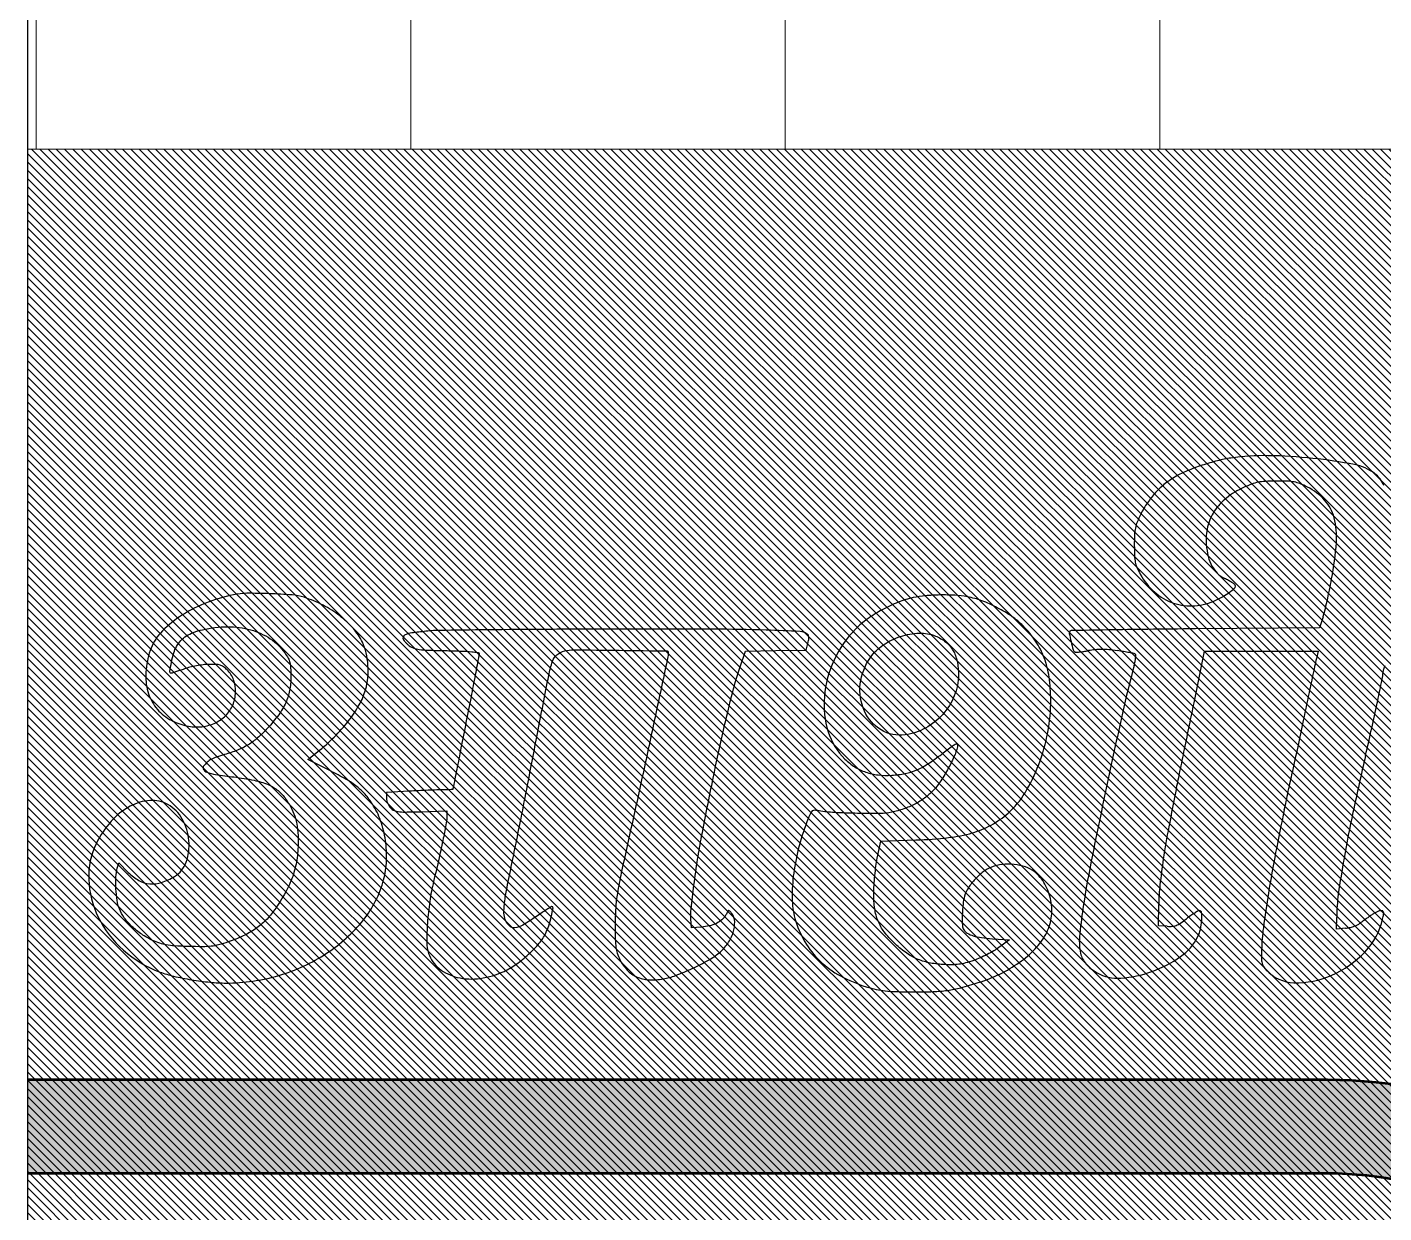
# Model space of a CAD drawing. Header units: millimetres. Extents: x 35877 to 3066687, y -650199 to -40525.
# Drawn here: x 145169.47 to 145183.96, y -179745.33 to -179732.67 of the extents above; entities that cross this region are included whole.
import ezdxf

# ---------------------------------------------------------------- set-up
doc = ezdxf.new("R2010")
doc.units = ezdxf.units.MM
doc.header["$MEASUREMENT"] = 0
doc.linetypes.add('DASHED', pattern=[0.75, 0.5, -0.25])
for name, color, linetype, lineweight in [('A8_FURNITURE', 32, 'Continuous', 30), ('furniture dimensions', 1, 'DASHED', 0), ('NAME PLATE', 7, 'Continuous', 25), ('wall', 7, 'Continuous', 30)]:
    doc.layers.add(name, color=color, linetype=linetype, lineweight=lineweight)

msp = doc.modelspace()

# ---------------------------------------------------------------- hatches: boundary and pattern name
at = {"layer": 'NAME PLATE', "lineweight": 0, "true_color": 0x000000, "transparency": 33554687}
h = msp.add_hatch(color=18, dxfattribs=at)
h.dxf.hatch_style = 1
h.set_gradient(color1=(153, 155, 55), color2=(229, 232, 120), name='INVCYLINDER')
edge = h.paths.add_edge_path()
edge.add_arc((145183.3569, -179748.9317), 5.0217, 355.90198, 450)
edge.add_line((145183.3569, -179743.9099), (145169.4728, -179743.9099))
edge.add_line((145169.4728, -179743.9099), (145169.4728, -179744.9099))
edge.add_line((145169.4728, -179744.9099), (145183.3569, -179744.9099))
edge.add_arc((145183.3569, -179748.9317), 4.0217, -4.57949, 90, ccw=False)
edge.add_line((145187.3658, -179749.2528), (145187.3658, -179762.2526))
edge.add_arc((145191.5443, -179762.2526), 4.1785, 180, 360)
edge.add_line((145195.7228, -179762.2526), (145195.7228, -179677.5908))
edge.add_line((145195.7228, -179677.5908), (145194.7228, -179677.5908))
edge.add_line((145194.7228, -179677.5908), (145194.7228, -179762.2526))
edge.add_arc((145191.5443, -179762.2526), 3.1785, -180, 0, ccw=False)
edge.add_line((145188.3658, -179762.2526), (145188.3658, -179749.2905))
at = {"layer": 'NAME PLATE', "lineweight": 0, "true_color": 0xc08768, "transparency": 33554687}
h = msp.add_hatch(dxfattribs=at)
h.set_pattern_fill('AR-B816', color=23, scale=0.5, angle=90)
h.set_pattern_definition([(90, (-2450.438, 0), (-4, 2e-16), []), (180, (-2450.438, 0), (-4, -4), [4, -4])])
h.paths.add_polyline_path([(145194.7228, -179677.5908), (145169.4728, -179677.5908), (145169.4728, -179733.9701), (145194.7228, -179733.9701)])
edge = h.paths.add_edge_path()
edge.add_arc((145191.5443, -179762.2526), 4.1785, -180, 0, ccw=False)
edge.add_line((145187.3658, -179762.2526), (145187.3658, -179758.5873))
edge.add_line((145187.3658, -179758.5873), (145169.4728, -179758.5873))
edge.add_line((145169.4728, -179758.5873), (145169.4728, -179801.5908))
edge.add_line((145169.4728, -179801.5908), (145195.7228, -179801.5908))
edge.add_line((145195.7228, -179801.5908), (145195.7228, -179762.2526))
h.paths.add_polyline_path([(145179.2536, -179779.4115), (145179.2536, -179769.7782)], flags=16)
at = {"layer": 'NAME PLATE', "lineweight": 0, "transparency": 33554687}
h = msp.add_hatch(dxfattribs=at)
h.set_pattern_fill('ANSI31', color=8, scale=0.5, angle=90)
h.set_pattern_definition([(135, (-2589.970013, 0), (-0.044194173824, -0.044194173824), [])])
h.paths.add_polyline_path([(145195.7362, -179733.9701), (145169.4728, -179733.9701), (145169.4728, -179758.5873), (145195.7362, -179758.5873)])

# ---------------------------------------------------------------- linework, layer by layer
at = {"lineweight": 30, "transparency": 33554687}
for p, q in [((145183.3097, -179738.9656), (145183.2715, -179739.0838)), ((145183.2715, -179739.0838), (145181.9457, -179739.0946)), ((145181.9313, -179739.8846), (145182.044, -179739.331)), ((145182.044, -179739.331), (145182.6501, -179739.331)), ((145182.6501, -179739.331), (145183.2562, -179739.331)), ((145183.2562, -179739.331), (145183.2379, -179739.4117)), ((145181.5516, -179742.2657), (145181.5543, -179742.0399)), ((145183.4542, -179742.3035), (145183.4547, -179742.1771)), ((145181.6446, -179742.2724), (145181.5516, -179742.2657)), ((145183.5507, -179742.2926), (145183.4542, -179742.3035))]:
    msp.add_line(p, q, dxfattribs=at)
for points in [[(145171.6743, -179738.7296, 0.043859), (145171.3658, -179738.8233, 0.051703), (145171.0961, -179738.9657, 0.058426), (145170.8925, -179739.1392, 0.108122), (145170.7827, -179739.3254, 0.061138), (145170.737, -179739.5566, 0.087182), (145170.758, -179739.7643, 0.097584), (145170.8447, -179739.9354, 0.097339), (145170.99, -179740.061, 0.067265), (145171.1514, -179740.1264, 0.079761), (145171.315, -179740.1413, 0.085565), (145171.4658, -179740.1046, 0.093625), (145171.5903, -179740.0201, 0.09954), (145171.6651, -179739.9081, 0.090008), (145171.6944, -179739.7718, 0.093227), (145171.6737, -179739.6381, 0.117473), (145171.6058, -179739.5331, 0.033862), (145171.5646, -179739.4988, 0.084561), (145171.5296, -179739.4815, 0.064706), (145171.4854, -179739.4743, 0.013953), (145171.4078, -179739.474, 0.025158), (145171.3477, -179739.4784, 0.014872), (145171.2767, -179739.4895, 0.01486), (145171.2062, -179739.5048, 0.0246), (145171.148, -179739.5223, -0.003451), (145171.0982, -179739.5397, -0.004949), (145171.0539, -179739.5543, -0.00275), (145171.0163, -179739.566, -0.074457), (145171.0061, -179739.5675, -0.459081), (145170.9924, -179739.5516, -0.012844), (145171.0103, -179739.4512, -0.021077), (145171.0356, -179739.3497, -0.060928), (145171.0643, -179739.2833, -0.054786), (145171.1118, -179739.2194, -0.061963), (145171.1703, -179739.1703, -0.054751), (145171.2451, -179739.1327, -0.03118), (145171.3422, -179739.1034, -0.056056), (145171.6099, -179739.0714, -0.070213), (145171.8575, -179739.1046, -0.077708), (145172.0661, -179739.1999, -0.093936), (145172.2203, -179739.3496, -0.02658), (145172.2565, -179739.4073, -0.064741), (145172.2749, -179739.4539, -0.050576), (145172.2832, -179739.5102, -0.011398), (145172.2854, -179739.607, -0.046606), (145172.2717, -179739.754, -0.060288), (145172.2308, -179739.883, -0.052632), (145172.1553, -179740.0111, -0.026075), (145172.0351, -179740.1569, -0.027437), (145171.9309, -179740.2588, -0.042828), (145171.8298, -179740.3331, -0.042386), (145171.7167, -179740.3896, -0.026197), (145171.5759, -179740.4372, 0.014133), (145171.4898, -179740.4641, 0.044136), (145171.4344, -179740.4887, 0.058237), (145171.393, -179740.5185, 0.041864), (145171.3542, -179740.5604, 0.30681), (145171.3517, -179740.5963, 0.176401), (145171.3864, -179740.6252, 0.048098), (145171.4817, -179740.6495, 0.00717), (145171.678, -179740.6769, -0.018926), (145171.8933, -179740.7122, -0.050436), (145172.0419, -179740.7583, -0.069076), (145172.1491, -179740.8226, -0.07274), (145172.2326, -179740.9126, -0.033129), (145172.296, -179741.0192, -0.048378), (145172.3358, -179741.1208, -0.045211), (145172.357, -179741.2332, -0.024673), (145172.3635, -179741.3735, -0.037807), (145172.3486, -179741.5642, -0.04546), (145172.3051, -179741.7386, -0.0426), (145172.2279, -179741.9111, -0.027569), (145172.1115, -179742.0965, -0.042948), (145172.0179, -179742.2072, -0.044307), (145171.9076, -179742.299, -0.041243), (145171.7758, -179742.3752, -0.029322), (145171.6174, -179742.4389, -0.015626), (145171.5135, -179742.4702, -0.036943), (145171.4341, -179742.4853, -0.029232), (145171.343, -179742.4903, -0.006805), (145171.1897, -179742.4877, -0.006686), (145171.0429, -179742.4813, -0.02776), (145170.9548, -179742.4713, -0.039999), (145170.8852, -179742.4537, -0.026859), (145170.809, -179742.4231, -0.040269), (145170.6923, -179742.3569, -0.040465), (145170.5879, -179742.2729, -0.043055), (145170.5052, -179742.1799, -0.068172), (145170.4538, -179742.0866, -0.054768), (145170.4294, -179741.9947, -0.024569), (145170.4169, -179741.8702, -0.02458), (145170.4167, -179741.7449, -0.054016), (145170.4315, -179741.6504), (145170.4467, -179741.594), (145170.5495, -179741.6968, 0.068653), (145170.6627, -179741.7826, 0.106359), (145170.7795, -179741.8187, 0.101607), (145170.9047, -179741.8042, 0.058442), (145171.043, -179741.7401, 0.170597), (145171.1673, -179741.5868, 0.108981), (145171.1966, -179741.3569, 0.103306), (145171.126, -179741.1258, 0.139196), (145170.9732, -179740.971, 0.147793), (145170.7806, -179740.9275, 0.106555), (145170.5678, -179740.9896, 0.088008), (145170.3664, -179741.1497, 0.066598), (145170.2089, -179741.3848, 0.124081), (145170.1264, -179741.7705, 0.105755), (145170.2284, -179742.1749, 0.09794), (145170.4974, -179742.5264, 0.090873), (145170.8867, -179742.7604, 0.032504), (145171.0336, -179742.8051, 0.01622), (145171.2242, -179742.8432, 0.016134), (145171.4224, -179742.8697, 0.025161), (145171.5944, -179742.8784, 0.071796), (145172.1565, -179742.7973, 0.073599), (145172.6675, -179742.5607, 0.078778), (145173.0595, -179742.2043, 0.104266), (145173.2765, -179741.775, 0.055236), (145173.3072, -179741.5718, 0.046685), (145173.2955, -179741.3546, 0.047071), (145173.244, -179741.1453, 0.058882), (145173.1565, -179740.9656, 0.036352), (145173.0789, -179740.862, 0.047393), (145172.993, -179740.7804, 0.037017), (145172.8776, -179740.7029, 0.013161), (145172.7023, -179740.6091), (145172.4661, -179740.4906), (145172.5692, -179740.409, 0.028344), (145172.7486, -179740.2499, 0.032402), (145172.9004, -179740.0781, 0.035321), (145173.0154, -179739.9056, 0.058735), (145173.0834, -179739.7449, 0.047802), (145173.1072, -179739.619, 0.039089), (145173.1091, -179739.4819, 0.039841), (145173.0899, -179739.3495, 0.057335), (145173.0506, -179739.2379, 0.067542), (145172.9529, -179739.0913, 0.047975), (145172.8085, -179738.9561, 0.044742), (145172.629, -179738.8418, 0.041075), (145172.427, -179738.7574, 0.058829), (145172.3004, -179738.7323, 0.010363), (145172.0578, -179738.7183, 0.010873), (145171.8143, -179738.7146, 0.050188)], [(145178.9323, -179738.7609, 0.042066), (145178.773, -179738.81, 0.028451), (145178.601, -179738.891, 0.028592), (145178.4409, -179738.9901, 0.04545), (145178.318, -179739.0942, 0.085958), (145178.0862, -179739.4285, 0.088204), (145177.9831, -179739.8184, 0.095794), (145178.0238, -179740.1928, 0.125753), (145178.2027, -179740.485, 0.051514), (145178.3088, -179740.5688, 0.057982), (145178.4259, -179740.6253, 0.055896), (145178.5565, -179740.6547, 0.042862), (145178.7029, -179740.6583, 0.03307), (145178.8462, -179740.64, 0.052013), (145178.9648, -179740.6037, 0.044678), (145179.0853, -179740.5393, 0.017998), (145179.2377, -179740.4315, -0.002538), (145179.3532, -179740.3443, -0.052935), (145179.3904, -179740.3222, -0.466483), (145179.4036, -179740.3284, -0.121616), (145179.4039, -179740.3552, -0.049567), (145179.3674, -179740.4624, -0.020004), (145179.2977, -179740.6005, -0.020088), (145179.2167, -179740.7335, -0.045924), (145179.143, -179740.8248, -0.042921), (145179.0539, -179740.9019, -0.037321), (145178.9489, -179740.9669, -0.035825), (145178.8308, -179741.0178, -0.032691), (145178.7031, -179741.0531, -0.048217), (145178.5798, -179741.0666, -0.007772), (145178.3377, -179741.0658, -0.008946), (145178.0917, -179741.0567, -0.027736), (145177.9267, -179741.0385, 0.027884), (145177.8785, -179741.0331, 0.167718), (145177.8547, -179741.04, 0.130946), (145177.837, -179741.0609, 0.014573), (145177.8118, -179741.1189, 0.029836), (145177.7146, -179741.4108, 0.032323), (145177.6559, -179741.7045, 0.035019), (145177.6391, -179741.9733, 0.066313), (145177.6693, -179742.1878, 0.063528), (145177.7744, -179742.437, 0.07021), (145177.9361, -179742.6426, 0.066937), (145178.1554, -179742.8027, 0.05063), (145178.4307, -179742.9177, 0.018005), (145178.538, -179742.9461, 0.028162), (145178.6321, -179742.9619, 0.02068), (145178.7461, -179742.9697, 0.005467), (145178.9287, -179742.9727, 0.00951), (145179.1457, -179742.9697, 0.026936), (145179.2965, -179742.9567, 0.028787), (145179.4394, -179742.928, 0.012202), (145179.6274, -179742.874, 0.03773), (145179.8583, -179742.7818, 0.041356), (145180.0653, -179742.6583, 0.04468), (145180.2333, -179742.514, 0.068282), (145180.3471, -179742.3596, 0.08771), (145180.4059, -179742.1845, 0.083041), (145180.4028, -179741.9964, 0.084457), (145180.3391, -179741.8222, 0.095422), (145180.2232, -179741.6873, 0.087392), (145180.1313, -179741.6375, 0.055512), (145180.0119, -179741.6119, 0.0534), (145179.884, -179741.6127, 0.063038), (145179.7666, -179741.6413, 0.071252), (145179.6803, -179741.6892, 0.043546), (145179.5938, -179741.7676, 0.043523), (145179.5222, -179741.8598, 0.070694), (145179.4807, -179741.9498, 0.047434), (145179.4639, -179742.0342, 0.019265), (145179.4565, -179742.1514, 0.014748), (145179.4571, -179742.265, 0.139442), (145179.4718, -179742.3108, 0.11772), (145179.5101, -179742.3463, 0.054047), (145179.573, -179742.3733, 0.039981), (145179.6609, -179742.3927, 0.018433), (145179.7775, -179742.4045), (145179.96, -179742.4162), (145179.8466, -179742.4992, -0.026206), (145179.7921, -179742.5349, -0.013846), (145179.7211, -179742.5737, -0.013741), (145179.6461, -179742.6094, -0.020624), (145179.5787, -179742.636, -0.015797), (145179.4901, -179742.6637, -0.034263), (145179.4204, -179742.6781, -0.033035), (145179.3477, -179742.6831, -0.013713), (145179.2493, -179742.6806, -0.038548), (145179.0988, -179742.661, -0.052772), (145178.9688, -179742.6191, -0.051707), (145178.8486, -179742.5501, -0.035081), (145178.7271, -179742.449, -0.039579), (145178.6228, -179742.3318, -0.06474), (145178.5569, -179742.2164, -0.063026), (145178.5216, -179742.0858, -0.035471), (145178.5106, -179741.9217, -0.015147), (145178.5136, -179741.8344, -0.009201), (145178.5222, -179741.7314, -0.009216), (145178.5345, -179741.6294, -0.016041), (145178.5489, -179741.5455), (145178.5864, -179741.3627), (145178.9618, -179741.3496, 0.018476), (145179.309, -179741.3246, 0.043763), (145179.5631, -179741.274, 0.055696), (145179.7646, -179741.19, 0.053906), (145179.9451, -179741.0628, 0.076309), (145180.1261, -179740.8464, 0.046136), (145180.2724, -179740.5452, 0.043693), (145180.3689, -179740.2, 0.046662), (145180.4011, -179739.851, 0.035961), (145180.3834, -179739.6097, 0.053102), (145180.3307, -179739.4042, 0.056896), (145180.2395, -179739.2251, 0.050254), (145180.1069, -179739.0628, 0.045503), (145179.9851, -179738.9613, 0.030799), (145179.8301, -179738.868, 0.030764), (145179.6645, -179738.7943, 0.044809), (145179.5106, -179738.752, 0.029376), (145179.3759, -179738.7359, 0.01901), (145179.219, -179738.7323, 0.019059), (145179.0632, -179738.7406, 0.030935)], [(145173.7474, -179739.1182, 0.005281), (145173.5952, -179739.1356, 0.039592), (145173.5242, -179739.1503, 0.115186), (145173.4912, -179739.1688, 0.261565), (145173.4826, -179739.1952, 0.096887), (145173.4892, -179739.2115, 0.030148), (145173.5052, -179739.2329, 0.028873), (145173.5263, -179739.2551, 0.028165), (145173.55, -179739.275, 0.076557), (145173.5971, -179739.3001, 0.051871), (145173.6563, -179739.3141, 0.023906), (145173.752, -179739.3218, 0.003249), (145173.9531, -179739.3271, -0.003958), (145174.1148, -179739.3317, -0.01462), (145174.2167, -179739.3383, -0.014108), (145174.2845, -179739.3467, -0.370719), (145174.2956, -179739.3595, -0.04678), (145174.2937, -179739.3794, -0.000212), (145174.2546, -179739.5859, -0.001011), (145174.2094, -179739.8207, -0.000638), (145174.1559, -179740.0944, 0.000126), (145174.1023, -179740.3668, 0.000208), (145174.0572, -179740.5969, 0.00001), (145174.0166, -179740.8048, 0.045256), (145174.0162, -179740.8091, -0.394034), (145174.0141, -179740.8113, -0.002203), (145173.983, -179740.8129, -0.007425), (145173.9465, -179740.8142, -0.004463), (145173.9032, -179740.8146, 0.007501), (145173.844, -179740.8155, 0.002168), (145173.7525, -179740.8187, 0.00218), (145173.6494, -179740.8233, 0.002324), (145173.5485, -179740.8286), (145173.3066, -179740.8426), (145173.3066, -179740.9038, 0.061305), (145173.3099, -179740.9305, 0.039097), (145173.3199, -179740.9602, 0.038892), (145173.3345, -179740.9883, 0.057234), (145173.3517, -179741.0101, 0.089896), (145173.3876, -179741.035, 0.077817), (145173.4318, -179741.0473, 0.032246), (145173.5053, -179741.0511, 0.003539), (145173.6742, -179741.0477), (145173.9516, -179741.0402), (145173.9516, -179741.097, -0.045516), (145173.9452, -179741.1676, -0.004715), (145173.9133, -179741.3317, -0.005331), (145173.8685, -179741.5403, -0.002996), (145173.8099, -179741.7927, 0.022364), (145173.7687, -179742.0074, 0.018953), (145173.744, -179742.2371, 0.01804), (145173.7373, -179742.4428, 0.079074), (145173.7567, -179742.5624, 0.145773), (145173.8686, -179742.723, 0.110426), (145174.0627, -179742.8175, 0.093412), (145174.308, -179742.829, 0.074691), (145174.5622, -179742.7536, 0.04479), (145174.6924, -179742.6777, 0.031285), (145174.8247, -179742.5709, 0.031776), (145174.938, -179742.4531, 0.06285), (145175.0085, -179742.3445, 0.035435), (145175.0401, -179742.2654, 0.021298), (145175.0668, -179742.1679, 0.012776), (145175.0852, -179742.076, 0.465805), (145175.073, -179742.0614, 0.141402), (145175.0652, -179742.0637, 0.001732), (145175.0204, -179742.0921, 0.004982), (145174.9689, -179742.1258, 0.003219), (145174.9098, -179742.1658, -0.017726), (145174.7622, -179742.2596, -0.106728), (145174.6764, -179742.2878, -0.223383), (145174.6188, -179742.2678, -0.108876), (145174.5751, -179742.2012, -0.085126), (145174.5615, -179742.132, -0.034252), (145174.5659, -179742.0354, -0.019226), (145174.5883, -179741.8883, -0.00397), (145174.6399, -179741.6315, 0.001623), (145174.6911, -179741.3824, 0.001352), (145174.744, -179741.1174, 0.000894), (145174.8125, -179740.766, 0.000245), (145174.919, -179740.2125, -0.001007), (145175.0393, -179739.5922, -0.031189), (145175.079, -179739.4406, -0.143303), (145175.1271, -179739.3707, -0.112977), (145175.2099, -179739.3299, -0.060171), (145175.3093, -179739.3186, -0.001347), (145175.7908, -179739.3234, -0.000346), (145176.303, -179739.3303, -0.410096), (145176.3165, -179739.3439, -0.051959), (145176.3115, -179739.392, -0.000158), (145176.1833, -179739.9995, -0.001051), (145176.0541, -179740.6045, -0.001364), (145175.933, -179741.1585, 0.001092), (145175.814, -179741.7014, 0.012132), (145175.7723, -179741.9193, 0.025994), (145175.7545, -179742.0761, 0.015081), (145175.7486, -179742.2657, 0.005931), (145175.7502, -179742.4135, 0.028653), (145175.757, -179742.4972, 0.045409), (145175.7716, -179742.5601, 0.033929), (145175.7985, -179742.6261, 0.074629), (145175.8768, -179742.7396, 0.099794), (145175.9784, -179742.8121, 0.092337), (145176.1065, -179742.8429, 0.055712), (145176.2628, -179742.8336, 0.048625), (145176.3946, -179742.7974, 0.017793), (145176.573, -179742.7219, 0.017838), (145176.7458, -179742.6337, 0.047329), (145176.86, -179742.5552, 0.06723), (145176.9512, -179742.4553, 0.073472), (145177.0094, -179742.3375, 0.08506), (145177.0257, -179742.2239, 0.152206), (145176.9955, -179742.1355, 0.022157), (145176.9833, -179742.1202, 0.040498), (145176.9719, -179742.1091, 0.05623), (145176.9627, -179742.1032, 0.378615), (145176.9579, -179742.1045, 0.014279), (145176.9538, -179742.111, 0.002026), (145176.9458, -179742.1247, 0.002306), (145176.9366, -179742.1409, 0.001963), (145176.927, -179742.1582, -0.096243), (145176.889, -179742.2036, -0.059446), (145176.8299, -179742.2408, -0.052443), (145176.7554, -179742.2672, -0.042063), (145176.6712, -179742.28), (145176.5637, -179742.2872), (145176.557, -179742.1932, -0.045878), (145176.5592, -179742.0866, -0.004555), (145176.59, -179741.8324, -0.006228), (145176.6297, -179741.556, -0.008597), (145176.6726, -179741.309, -0.003133), (145176.7955, -179740.689, -0.005408), (145176.9064, -179740.1751, -0.006255), (145177.0044, -179739.7678, -0.019658), (145177.0842, -179739.4982), (145177.1405, -179739.3321), (145177.4641, -179739.3262), (145177.7876, -179739.3203), (145177.8079, -179739.2495, 0.026527), (145177.8148, -179739.2195, 0.041074), (145177.8172, -179739.193, 0.049469), (145177.8153, -179739.1721, 0.153807), (145177.8087, -179739.1597, 0.180919), (145177.7238, -179739.1225, 0.006511), (145177.3633, -179739.1072, 0.006654), (145176.792, -179739.098, 0.00109), (145175.6861, -179739.0974, 0.000927), (145174.9967, -179739.0998, 0.001343), (145174.3878, -179739.1047, 0.000676), (145173.871, -179739.1109, 0.022554)], [(145179.1704, -179739.1706, -0.070621), (145179.28, -179739.2358, -0.090328), (145179.3567, -179739.3245, -0.083564), (145179.401, -179739.4403, -0.051762), (145179.415, -179739.5855, -0.093711), (145179.371, -179739.8088, -0.086531), (145179.2479, -179740.0078, -0.086075), (145179.0641, -179740.1541, -0.091361), (145178.8454, -179740.2262, -0.169911), (145178.5906, -179740.1745, -0.154231), (145178.4115, -179739.9734, -0.13549), (145178.3669, -179739.6831, -0.123842), (145178.4747, -179739.3998, -0.092761), (145178.6092, -179739.2678, -0.068297), (145178.7972, -179739.1759, -0.069829), (145178.9982, -179739.1396, -0.109211)]]:
    msp.add_lwpolyline(points, format="xyb", close=True, dxfattribs=at)
for centre, radius, start, end in [((145182.8085, -179739.7258), 2.5071, 104.48237, 108.41087), ((145182.5174, -179738.5988), 1.3431, 98.21448, 104.48245), ((145182.6847, -179739.7576), 2.5139, 89.1273, 98.21446), ((145182.6432, -179742.4802), 5.2368, 83.87876, 89.12728), ((145182.6109, -179742.782), 5.5404, 79.25697, 83.87874), ((145182.1718, -179738.2268), 0.877, 119.77569, 128.7045), ((145182.2589, -179738.3791), 1.0524, 112.35689, 119.7757), ((145182.7902, -179739.6709), 2.4492, 108.4108, 112.35694), ((145183.5455, -179737.8557), 0.5262, 53.25474, 79.25687), ((145183.6835, -179737.671), 0.2956, 21.38077, 53.25471), ((145182.2173, -179738.2836), 0.9497, 128.70449, 137.1154), ((145182.849, -179738.4226), 0.9241, 114.80083, 128.17793), ((145183.0202, -179738.7933), 1.3324, 110.75198, 114.80077), ((145182.6938, -179737.9318), 0.4113, 101.0315, 110.75197), ((145182.7151, -179738.0411), 0.5226, 92.71447, 101.03154), ((145182.8299, -179740.4625), 2.9467, 90.4023, 92.71445), ((145182.8328, -179740.8769), 3.3611, 88.33689, 90.40223), ((145182.9173, -179737.9674), 0.4504, 79.24607, 88.33689), ((145182.9419, -179737.8383), 0.319, 67.82006, 79.24613), ((145182.6514, -179738.5508), 1.0884, 63.23885, 67.82007), ((145182.8563, -179738.1445), 0.6334, 42.10715, 63.23894), ((145182.2287, -179738.2948), 0.9657, 145.44222, 153.78905), ((145182.2313, -179738.2966), 0.9688, 137.11535, 145.44227), ((145182.6468, -179738.1655), 0.5971, 128.17799, 146.73349), ((145182.9923, -179738.0216), 0.45, 14.80724, 42.10716), ((145182.5734, -179738.4645), 1.3499, 153.78901, 157.74729), ((145182.5858, -179738.1255), 0.5241, 146.73356, 166.72431), ((145182.6532, -179738.1112), 0.8007, 355.71625, 14.80716), ((145181.7391, -179738.1063), 0.4435, 168.35522, 177.57807), ((145181.656, -179738.0891), 0.3587, 157.74725, 168.3552), ((145182.6431, -179738.139), 0.5829, 166.72435, 185.18125), ((145183.9997, -179738.2019), 2.7062, 177.57808, 180), ((145182.9881, -179738.1077), 0.9294, 185.18124, 193.35731), ((145179.8482, -179737.9011), 3.6137, 349.4776, 355.71625), ((145184.2757, -179738.2019), 2.9821, 179.99997, 182.18631), ((145181.7081, -179738.2999), 0.4126, 182.1863, 191.59105), ((145182.4871, -179738.2267), 0.4145, 193.35728, 208.30971), ((145181.5795, -179738.3263), 0.2814, 191.59102, 203.68683), ((145182.1014, -179738.0973), 0.8513, 203.68681, 208.98573), ((145182.3964, -179738.2755), 0.3114, 208.30962, 225.94908), ((145182.0016, -179738.1526), 0.7372, 208.98566, 228.28116), ((145182.4103, -179738.2611), 0.3315, 225.94899, 242.78241), ((145181.6801, -179739.6809), 1.2651, 60.74296, 62.7824), ((145181.8742, -179739.3345), 0.868, 58.03822, 60.74291), ((145181.8463, -179739.3792), 0.9207, 55.92317, 58.03825), ((145182.3444, -179738.6428), 0.0317, 31.71747, 55.92322), ((145182.3532, -179738.6374), 0.0214, 317.59306, 31.71746), ((145177.3077, -179737.4292), 6.1976, 348.36336, 349.47764), ((145181.8996, -179738.267), 0.5839, 228.2811, 251.25984), ((145181.6582, -179737.7168), 1.185, 295.57503, 300.33219), ((145181.9584, -179738.2299), 0.5904, 300.33221, 308.34348), ((145182.0921, -179738.3989), 0.375, 308.34347, 317.59309), ((145177.1336, -179737.3934), 6.3753, 347.27246, 348.36337), ((145181.8932, -179738.2859), 0.564, 251.25978, 274.70445), ((145181.8854, -179738.1916), 0.6586, 274.70437, 295.57503), ((145182.4253, -179738.6799), 0.9294, 342.09916, 346.19698), ((145177.817, -179737.5477), 5.6747, 346.19697, 347.27252), ((145180.625, -179739.1374), 0.0263, 135.0338, 190.85274), ((145182.7309, -179738.7336), 2.1705, 190.85275, 193.24007), ((145180.6199, -179739.1323), 0.0191, 91.06949, 135.03387), ((145193.5743, -180433.0231), 694.0308, 91.0376862, 91.0695427), ((145182.2612, -179808.4414), 69.3467, 90.681503, 91.037653), ((145183.0371, -179873.6897), 134.5996, 90.464597, 90.681404), ((145182.4526, -179738.7991), 1.8846, 193.24014, 195.965), ((145180.6807, -179739.306), 0.0416, 195.96504, 238.28246), ((145180.669, -179739.325), 0.0194, 238.28256, 273.81056), ((145180.5939, -179738.1985), 1.1484, 273.81059, 275.71368), ((145180.6156, -179738.4152), 0.9305, 275.7136, 278.55212), ((145180.5306, -179737.85), 1.5021, 278.5521, 280.53494), ((145180.9608, -179740.1634), 0.8509, 95.64951, 100.53495), ((145180.9449, -179740.0019), 0.6886, 89.92414, 95.64955), ((145180.9447, -179740.1492), 0.836, 84.79891, 89.9242), ((145180.8542, -179741.1432), 1.834, 81.95064, 84.79901), ((145180.5691, -179743.1592), 3.8702, 80.92782, 81.95066), ((145180.7983, -179741.7239), 2.4167, 79.47221, 80.92774), ((145180.6107, -179742.7334), 3.4435, 78.61418, 79.47223), ((145193.3503, -179742.7091), 12.4817, 165.03974, 167.43439), ((145181.2824, -179739.3979), 0.041, 58.28251, 78.61415), ((145180.6189, -179739.3072), 0.6964, 345.0398, 348.76003), ((145180.9095, -179739.3649), 0.4002, 348.76005, 354.39315), ((145181.2978, -179739.373), 0.0117, 359.366, 58.28262), ((145180.9524, -179739.3691), 0.3571, 354.39309, 359.36604), ((145419.0632, -179789.5884), 241.1049, 168.008624, 168.065461), ((145189.1861, -179740.7626), 6.0997, 167.2039, 168.00856), ((145184.1349, -179739.5508), 0.1786, 159.79094, 170.9118), ((145180.1263, -179738.9096), 3.8809, 348.72874, 350.91187), ((145534.2499, -179813.9345), 358.8365, 168.065472, 168.121851), ((145164.3625, -179735.7679), 19.9548, 348.07992, 348.72874), ((144954.8714, -179693.6922), 231.711, 348.440789, 348.500835), ((145158.6546, -179734.563), 25.7885, 347.47626, 348.07993), ((145250.7094, -179755.4943), 71.2483, 167.434334, 168.094151), ((147358.5492, -180197.6511), 2223.0537, 168.1217746, 168.1364423), ((144871.1647, -179676.5717), 317.1506, 348.393331, 348.440772), ((145145.7577, -179731.6982), 38.9997, 347.03355, 347.47633), ((144896.2781, -179681.7294), 291.513, 348.345355, 348.393254), ((145218.9431, -179748.5492), 36.1006, 167.03364, 168.0182), ((145098.2128, -179723.3813), 85.3273, 348.22568, 348.345313), ((145133.184, -179730.1711), 50.8828, 348.03413, 348.13634), ((145252.1171, -179755.791), 72.687, 168.094193, 168.738196), ((145203.6396, -179745.3568), 22.3654, 168.22569, 169.31728), ((145075.5485, -179717.956), 109.7986, 347.976535, 348.03406), ((145126.6649, -179728.898), 57.5241, 347.825229, 347.919194), ((145074.0764, -179717.6424), 111.3037, 347.919201, 347.976497), ((145201.8995, -179745.1295), 19.4415, 167.82533, 169.18872), ((145198.6293, -179744.2381), 15.3344, 168.0183, 169.88519), ((145191.4584, -179743.0589), 9.9694, 169.31727, 171.31432), ((145198.4791, -179744.4764), 15.9593, 169.18878, 170.76966), ((145191.2194, -179743.6647), 10.5937, 168.73823, 171.40717), ((145188.1348, -179742.5512), 6.6072, 171.31432, 173.73578), ((145193.5456, -179743.3312), 10.1704, 169.8852, 172.07246), ((145183.7158, -179742.0661), 2.1616, 173.73581, 179.30524), ((145195.8951, -179744.0564), 13.3414, 170.76968, 172.38173), ((145185.3047, -179742.1836), 1.85, 172.07238, 179.79728), ((145185.5698, -179742.811), 4.8799, 171.40718, 175.00574), ((145182.4827, -179742.9912), 1.0189, 119.95721, 122.31015), ((145181.9889, -179742.1345), 0.0301, 90.00004, 119.95712), ((145181.9889, -179742.1276), 0.0232, 4.91075, 89.99998), ((145184.0232, -179742.4182), 0.3307, 110.21296, 115.62136), ((145183.9281, -179742.1601), 0.0556, 90.00004, 110.21299), ((145183.9281, -179742.1494), 0.045, 65.18866, 90.00004), ((145183.9404, -179742.1228), 0.0156, 10.75214, 65.18863), ((145181.6612, -179742.0583), 0.2195, 291.3523, 304.37009), ((145180.9843, -179741.0686), 1.4186, 304.37013, 307.64997), ((145182.7213, -179743.3201), 1.4251, 125.39029, 127.64996), ((145182.4419, -179742.9267), 0.9426, 122.31017, 125.39021), ((145181.3963, -179742.171), 0.6178, 347.48128, 356.4538), ((145181.4471, -179742.1741), 0.5669, 356.45381, 4.91072), ((145183.6201, -179742.1428), 0.1281, 293.1039, 306.20576), ((145194.0681, -179756.4152), 17.5598, 126.10979, 126.20582), ((145217.1416, -179788.0452), 56.7113, 126.06979, 126.10989), ((145219.9113, -179791.8475), 61.4155, 126.030195, 126.069843), ((145183.2236, -179742.0328), 0.7397, 316.34377, 347.33679), ((145209.3749, -179777.3614), 43.5028, 125.97896, 126.0303), ((145184.063, -179742.4957), 0.4179, 120.92882, 125.97897), ((145184.0493, -179742.4727), 0.3911, 115.62133, 120.92872), ((145182.6805, -179741.9108), 1.2964, 347.33677, 349.68146), ((145183.8937, -179742.1317), 0.0632, 349.68148, 10.75214), ((145181.2798, -179742.4361), 0.5736, 175.00578, 192.40236), ((145181.6713, -179741.9009), 0.3724, 265.8859, 274.30665), ((145181.6884, -179742.1279), 0.1448, 274.30665, 291.35227), ((145181.4447, -179742.1133), 0.5916, 305.29723, 332.97102), ((145181.6822, -179742.2345), 0.325, 332.97103, 347.48136), ((145184.8707, -179742.5819), 2.2188, 172.38174, 178.45619), ((145183.5078, -179741.9121), 0.383, 276.43096, 282.57572), ((145183.4868, -179741.8181), 0.4793, 282.57569, 287.7697), ((145183.5025, -179741.867), 0.4279, 287.76966, 293.10385), ((145185.087, -179742.5877), 2.4352, 178.4562, 180.6517), ((145182.9465, -179741.7684), 1.1227, 293.66937, 316.34381), ((145180.9707, -179742.5041), 0.2571, 192.40233, 221.63211), ((145181.1157, -179742.3752), 0.4511, 221.63209, 240.81972), ((145181.0457, -179741.5497), 1.2822, 289.77594, 305.2972), ((145182.8904, -179742.6127), 0.2385, 180.65171, 192.73838), ((145182.7729, -179742.6393), 0.118, 192.73835, 211.94692), ((145181.1176, -179742.3717), 0.4551, 240.81973, 273.96492), ((145181.0642, -179741.6012), 1.2274, 273.96494, 289.7759), ((145182.8913, -179742.5654), 0.2576, 211.94693, 222.66374), ((145183.0096, -179742.4565), 0.4184, 222.66371, 268.46092), ((145183.0234, -179741.9438), 0.9312, 268.46086, 293.66946)]:
    msp.add_arc(centre, radius, start, end, dxfattribs=at)
at = {"layer": 'A8_FURNITURE', "color": 18, "linetype": 'ByBlock', "lineweight": 53, "true_color": 0x000000, "transparency": 33554687}
for points in [[(145169.4728, -179744.9099), (145183.3569, -179744.9099, -0.4378222), (145187.3658, -179749.2528), (145187.3658, -179762.2526, 1), (145195.7228, -179762.2526), (145195.7228, -179677.5908)], [(145169.4728, -179743.9099), (145183.3569, -179743.9099, -0.435321), (145188.3658, -179749.2905), (145188.3658, -179762.2526, 1), (145194.7228, -179762.2526), (145194.7228, -179677.5908)]]:
    msp.add_lwpolyline(points, format="xyb", dxfattribs=at)
at = {"layer": 'furniture dimensions', "color": 32, "linetype": 'ByBlock', "lineweight": 0, "transparency": 33554687}
msp.add_lwpolyline([(145169.4728, -179677.5908), (145195.7228, -179677.5908), (145195.7228, -179801.5908), (145169.4728, -179801.5908)], close=True, dxfattribs=at)
at = {"layer": 'furniture dimensions', "color": 18, "linetype": 'ByBlock', "lineweight": 0, "true_color": 0x000000, "transparency": 33554687}
msp.add_lwpolyline([(145169.4728, -179733.9701), (145195.7362, -179733.9701), (145195.7362, -179758.5873), (145169.4728, -179758.5873)], close=True, dxfattribs=at)
at = {"layer": 'wall', "transparency": 33554687}
msp.add_lwpolyline([(145121.4728, -179708.5908), (145169.4728, -179708.5908), (145169.4728, -179801.5908), (145121.4728, -179801.5908)], close=True, dxfattribs=at)

doc.saveas('drawing.dxf')
